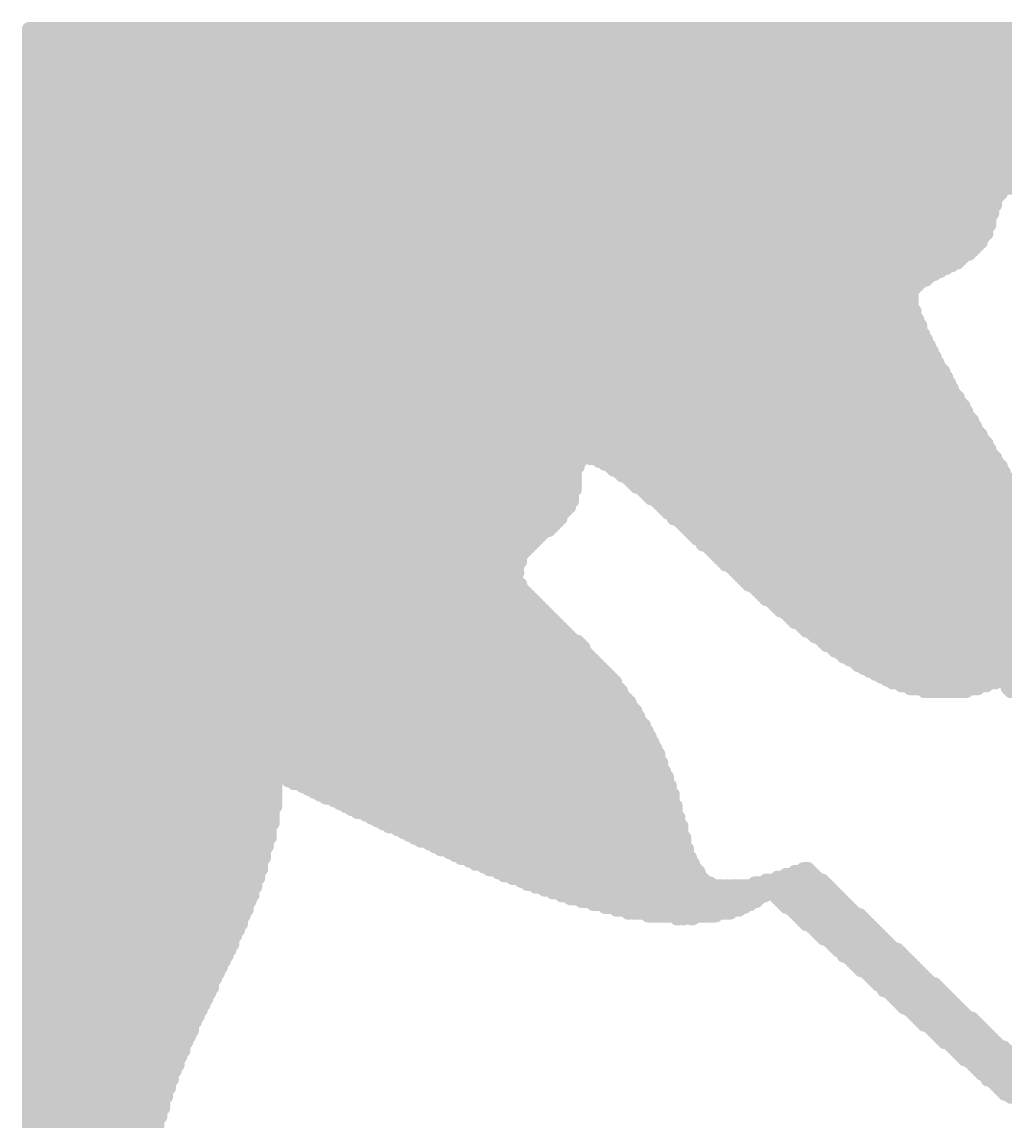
# Model space of a CAD drawing. Extents: x 0 to 224, y 0 to 219.
# Drawn here: x 11.029 to 14.498, y 40.98 to 44.861 of the extents above; entities that cross this region are included whole.
import ezdxf

# ---------------------------------------------------------------- set-up
doc = ezdxf.new("R2010")
doc.units = 0
doc.layers.add('2D_LINE_26', color=5, linetype='CONTINUOUS')

# ---------------------------------------------------------------- blocks, each defined once
blk = doc.blocks.new('SMOOTH_0$0508')
at = {"const_width": 0.0254}
blk.add_lwpolyline([(-0.0127, 0, 1), (0.0127, 0, 1)], format="xyb", close=True, dxfattribs=at)
blk = doc.blocks.new('DRAWING_1')
at = {"layer": '2D_LINE_26', "const_width": 0.0508}
for points in [[(-1.64592, 14.35608), (8.5598, 14.35608)], [(-1.64592, 14.34592), (8.5598, 14.34592)], [(-1.64592, 14.33576), (8.5598, 14.33576)], [(-1.64592, 14.3256), (8.5598, 14.3256)], [(-1.64592, 14.31544), (8.5598, 14.31544)], [(-1.64592, 14.30528), (8.5598, 14.30528)], [(-1.64592, 14.29512), (8.5598, 14.29512)], [(-1.64592, 14.28496), (8.5598, 14.28496)], [(-1.64592, 14.2748), (8.5598, 14.2748)], [(-1.64592, 14.26464), (8.5598, 14.26464)], [(-1.64592, 14.25448), (8.5598, 14.25448)], [(-1.64592, 14.24432), (8.5598, 14.24432)], [(-1.64592, 14.23416), (8.5598, 14.23416)], [(-1.64592, 14.224), (8.5598, 14.224)], [(-1.64592, 14.21384), (8.5598, 14.21384)], [(-1.64592, 14.20368), (8.5598, 14.20368)], [(-1.64592, 14.19352), (8.5598, 14.19352)], [(-1.64592, 14.18336), (8.5598, 14.18336)], [(-1.64592, 14.1732), (8.5598, 14.1732)], [(-1.64592, 14.16304), (8.5598, 14.16304)], [(-1.64592, 14.15288), (8.5598, 14.15288)], [(-1.64592, 14.14272), (8.5598, 14.14272)], [(-1.64592, 14.13256), (8.5598, 14.13256)], [(-1.64592, 14.1224), (8.5598, 14.1224)], [(-1.64592, 14.11224), (8.5598, 14.11224)], [(-1.64592, 14.10208), (8.5598, 14.10208)], [(-1.64592, 14.09192), (8.5598, 14.09192)], [(-1.64592, 14.08176), (8.5598, 14.08176)], [(-1.64592, 14.0716), (8.5598, 14.0716)], [(-1.64592, 14.06144), (8.5598, 14.06144)], [(-1.64592, 14.05128), (8.5598, 14.05128)], [(-1.64592, 14.04112), (8.5598, 14.04112)], [(-1.64592, 14.03096), (8.5598, 14.03096)], [(-1.64592, 14.0208), (8.5598, 14.0208)], [(-1.64592, 14.01064), (8.5598, 14.01064)], [(-1.64592, 14.00048), (8.5598, 14.00048)], [(-1.64592, 13.99032), (8.5598, 13.99032)], [(-1.64592, 13.98016), (8.5598, 13.98016)], [(-1.64592, 13.97), (3.51028, 13.97)], [(-1.64592, 13.95984), (3.48996, 13.95984)], [(-1.64592, 13.94968), (3.46964, 13.94968)], [(-1.64592, 13.93952), (3.45948, 13.93952)], [(-1.64592, 13.92936), (3.44932, 13.92936)], [(-1.64592, 13.9192), (3.43916, 13.9192)], [(-1.64592, 13.90904), (3.429, 13.90904)], [(-1.64592, 13.89888), (3.429, 13.89888)], [(-1.64592, 13.88872), (3.41884, 13.88872)], [(-1.64592, 13.87856), (3.40868, 13.87856)], [(-1.64592, 13.8684), (3.40868, 13.8684)], [(-1.64592, 13.85824), (3.39852, 13.85824)], [(-1.64592, 13.84808), (3.39852, 13.84808)], [(-1.64592, 13.83792), (3.38836, 13.83792)], [(-1.64592, 13.82776), (3.38836, 13.82776)], [(-1.64592, 13.8176), (3.3782, 13.8176)], [(-1.64592, 13.80744), (3.3782, 13.80744)], [(-1.64592, 13.79728), (3.3782, 13.79728)], [(-1.64592, 13.78712), (1.78308, 13.78712)], [(-1.64592, 13.77696), (1.78308, 13.77696)], [(-1.64592, 13.7668), (1.77292, 13.7668)], [(-1.64592, 13.75664), (1.76276, 13.75664)], [(-1.64592, 13.74648), (1.76276, 13.74648)], [(-1.64592, 13.73632), (1.76276, 13.73632)], [(-1.64592, 13.72616), (1.7526, 13.72616)], [(-1.64592, 13.716), (1.7526, 13.716)], [(-1.64592, 13.70584), (1.7526, 13.70584)], [(-1.64592, 13.69568), (1.74244, 13.69568)], [(-1.64592, 13.68552), (1.74244, 13.68552)], [(-1.64592, 13.67536), (1.74244, 13.67536)], [(-1.64592, 13.6652), (1.74244, 13.6652)], [(-1.64592, 13.65504), (1.73228, 13.65504)], [(-1.64592, 13.64488), (1.73228, 13.64488)], [(-1.64592, 13.63472), (1.73228, 13.63472)], [(-1.64592, 13.62456), (1.72212, 13.62456)], [(-1.64592, 13.6144), (1.71196, 13.6144)], [(-1.64592, 13.60424), (1.71196, 13.60424)], [(-1.64592, 13.59408), (1.7018, 13.59408)], [(-1.64592, 13.58392), (1.69164, 13.58392)], [(-1.64592, 13.57376), (1.68148, 13.57376)], [(-1.64592, 13.5636), (1.67132, 13.5636)], [(-1.64592, 13.55344), (1.651, 13.55344)], [(-1.64592, 13.54328), (1.64084, 13.54328)], [(-1.64592, 13.53312), (1.63068, 13.53312)], [(-1.64592, 13.52296), (1.61036, 13.52296)], [(-1.64592, 13.5128), (1.59004, 13.5128)], [(-1.64592, 13.50264), (1.56972, 13.50264)], [(-1.64592, 13.49248), (1.5494, 13.49248)], [(-1.64592, 13.48232), (1.52908, 13.48232)], [(-1.64592, 13.47216), (1.51892, 13.47216)], [(-1.64592, 13.462), (1.4986, 13.462)], [(-1.64592, 13.45184), (1.48844, 13.45184)], [(-1.64592, 13.44168), (1.47828, 13.44168)], [(-1.64592, 13.43152), (1.46812, 13.43152)], [(-1.64592, 13.42136), (1.46812, 13.42136)], [(-1.64592, 13.4112), (1.46812, 13.4112)], [(-1.64592, 13.40104), (1.46812, 13.40104)], [(-1.64592, 13.39088), (1.46812, 13.39088)], [(-1.64592, 13.38072), (1.46812, 13.38072)], [(-1.64592, 13.37056), (1.46812, 13.37056)], [(-1.64592, 13.3604), (1.47828, 13.3604)], [(-1.64592, 13.35024), (1.47828, 13.35024)], [(-1.64592, 13.34008), (1.47828, 13.34008)], [(-1.64592, 13.32992), (1.48844, 13.32992)], [(-1.64592, 13.31976), (1.48844, 13.31976)], [(-1.64592, 13.3096), (1.4986, 13.3096)], [(-1.64592, 13.29944), (1.4986, 13.29944)], [(-1.64592, 13.28928), (1.4986, 13.28928)], [(-1.64592, 13.27912), (1.50876, 13.27912)], [(-1.64592, 13.26896), (1.50876, 13.26896)], [(-1.64592, 13.2588), (1.51892, 13.2588)], [(-1.64592, 13.24864), (1.51892, 13.24864)], [(-1.64592, 13.23848), (1.52908, 13.23848)], [(-1.64592, 13.22832), (1.52908, 13.22832)], [(-1.64592, 13.21816), (1.53924, 13.21816)], [(-1.64592, 13.208), (1.53924, 13.208)], [(-1.64592, 13.19784), (1.5494, 13.19784)], [(-1.64592, 13.18768), (1.5494, 13.18768)], [(-1.64592, 13.17752), (1.55956, 13.17752)], [(-1.64592, 13.16736), (1.55956, 13.16736)], [(-1.64592, 13.1572), (1.56972, 13.1572)], [(-1.64592, 13.14704), (1.57988, 13.14704)], [(-1.64592, 13.13688), (1.57988, 13.13688)], [(-1.64592, 13.12672), (1.59004, 13.12672)], [(-1.64592, 13.11656), (1.59004, 13.11656)], [(-1.64592, 13.1064), (1.6002, 13.1064)], [(-1.64592, 13.09624), (1.6002, 13.09624)], [(-1.64592, 13.08608), (1.61036, 13.08608)], [(-1.64592, 13.07592), (1.61036, 13.07592)], [(-1.64592, 13.06576), (1.62052, 13.06576)], [(-1.64592, 13.0556), (1.63068, 13.0556)], [(-1.64592, 13.04544), (1.63068, 13.04544)], [(-1.64592, 13.03528), (1.64084, 13.03528)], [(-1.64592, 13.02512), (1.651, 13.02512)], [(-1.64592, 13.01496), (1.651, 13.01496)], [(-1.64592, 13.0048), (1.66116, 13.0048)], [(-1.64592, 12.99464), (1.66116, 12.99464)], [(-1.64592, 12.98448), (1.67132, 12.98448)], [(-1.64592, 12.97432), (1.68148, 12.97432)], [(-1.64592, 12.96416), (1.68148, 12.96416)], [(-1.64592, 12.954), (1.69164, 12.954)], [(-1.64592, 12.94384), (1.69164, 12.94384)], [(-1.64592, 12.93368), (1.7018, 12.93368)], [(-1.64592, 12.92352), (1.71196, 12.92352)], [(-1.64592, 12.91336), (1.71196, 12.91336)], [(-1.64592, 12.9032), (1.72212, 12.9032)], [(-1.64592, 12.89304), (1.73228, 12.89304)], [(-1.64592, 12.88288), (1.73228, 12.88288)], [(-1.64592, 12.87272), (1.74244, 12.87272)], [(-1.64592, 12.86256), (1.74244, 12.86256)], [(-1.64592, 12.8524), (1.7526, 12.8524)], [(-1.64592, 12.84224), (0.30988, 12.84224)], [(-1.64592, 12.83208), (0.29972, 12.83208)], [(-1.64592, 12.82192), (0.28956, 12.82192)], [(0.33528, 12.84224), (1.76276, 12.84224)], [(0.36576, 12.83208), (1.76276, 12.83208)], [(0.38608, 12.82192), (1.77292, 12.82192)], [(-1.64592, 12.81176), (0.28956, 12.81176)], [(-1.64592, 12.8016), (0.2794, 12.8016)], [(-1.64592, 12.79144), (0.2794, 12.79144)], [(0.4064, 12.81176), (1.78308, 12.81176)], [(0.41656, 12.8016), (1.78308, 12.8016)], [(0.43688, 12.79144), (1.79324, 12.79144)], [(-1.64592, 12.78128), (0.2794, 12.78128)], [(-1.64592, 12.77112), (0.2794, 12.77112)], [(-1.64592, 12.76096), (0.2794, 12.76096)], [(-1.64592, 12.7508), (0.2794, 12.7508)], [(0.44704, 12.78128), (1.79324, 12.78128)], [(0.46736, 12.77112), (1.8034, 12.77112)], [(0.47752, 12.76096), (1.81356, 12.76096)], [(0.48768, 12.7508), (1.81356, 12.7508)], [(-1.64592, 12.74064), (0.2794, 12.74064)], [(-1.64592, 12.73048), (0.2794, 12.73048)], [(-1.64592, 12.72032), (0.26924, 12.72032)], [(-1.64592, 12.71016), (0.26924, 12.71016)], [(0.49784, 12.74064), (1.82372, 12.74064)], [(0.51816, 12.73048), (1.82372, 12.73048)], [(0.52832, 12.72032), (1.83388, 12.72032)], [(0.53848, 12.71016), (1.84404, 12.71016)], [(-1.64592, 12.7), (0.26924, 12.7)], [(-1.64592, 12.68984), (0.26924, 12.68984)], [(-1.64592, 12.67968), (0.25908, 12.67968)], [(-1.64592, 12.66952), (0.25908, 12.66952)], [(0.54864, 12.7), (1.84404, 12.7)], [(0.56896, 12.68984), (1.8542, 12.68984)], [(0.57912, 12.67968), (1.8542, 12.67968)], [(0.58928, 12.66952), (1.86436, 12.66952)], [(-1.64592, 12.65936), (0.24892, 12.65936)], [(-1.64592, 12.6492), (0.23876, 12.6492)], [(-1.64592, 12.63904), (0.2286, 12.63904)], [(-1.64592, 12.62888), (0.2286, 12.62888)], [(0.59944, 12.65936), (1.87452, 12.65936)], [(0.6096, 12.6492), (1.87452, 12.6492)], [(0.62992, 12.63904), (1.88468, 12.63904)], [(0.62992, 12.62888), (1.89484, 12.62888)], [(-1.64592, 12.61872), (0.21844, 12.61872)], [(-1.64592, 12.60856), (0.20828, 12.60856)], [(-1.64592, 12.5984), (0.19812, 12.5984)], [(-1.64592, 12.58824), (0.18796, 12.58824)], [(0.65024, 12.61872), (1.89484, 12.61872)], [(0.6604, 12.60856), (1.89484, 12.60856)], [(0.67056, 12.5984), (1.905, 12.5984)], [(0.68072, 12.58824), (1.91516, 12.58824)], [(-1.64592, 12.57808), (0.16764, 12.57808)], [(-1.64592, 12.56792), (0.15748, 12.56792)], [(-1.64592, 12.55776), (0.14732, 12.55776)], [(0.69088, 12.57808), (1.91516, 12.57808)], [(0.70104, 12.56792), (1.92532, 12.56792)], [(0.7112, 12.55776), (1.92532, 12.55776)], [(-1.64592, 12.5476), (0.13716, 12.5476)], [(-1.64592, 12.53744), (0.127, 12.53744)], [(-1.64592, 12.52728), (0.11684, 12.52728)], [(-1.64592, 12.51712), (0.10668, 12.51712)], [(0.73152, 12.5476), (1.93548, 12.5476)], [(0.73152, 12.53744), (1.93548, 12.53744)], [(0.75184, 12.52728), (1.94564, 12.52728)], [(0.762, 12.51712), (1.94564, 12.51712)], [(-1.64592, 12.50696), (0.09652, 12.50696)], [(-1.64592, 12.4968), (0.08636, 12.4968)], [(-1.64592, 12.48664), (0.08636, 12.48664)], [(-1.64592, 12.47648), (0.08636, 12.47648)], [(0.77216, 12.50696), (1.9558, 12.50696)], [(0.78232, 12.4968), (1.96596, 12.4968)], [(0.79248, 12.48664), (1.96596, 12.48664)], [(0.80264, 12.47648), (1.97612, 12.47648)], [(-1.64592, 12.46632), (0.0762, 12.46632)], [(-1.64592, 12.45616), (0.0762, 12.45616)], [(-1.64592, 12.446), (0.06604, 12.446)], [(-1.64592, 12.43584), (0.0762, 12.43584)], [(0.8128, 12.46632), (1.97612, 12.46632)], [(0.83312, 12.45616), (1.98628, 12.45616)], [(0.84328, 12.446), (1.98628, 12.446)], [(0.85344, 12.43584), (1.99644, 12.43584)], [(-1.64592, 12.42568), (0.06604, 12.42568)], [(-1.64592, 12.41552), (0.06604, 12.41552)], [(-1.64592, 12.40536), (0.0762, 12.40536)], [(-1.64592, 12.3952), (0.08636, 12.3952)], [(0.8636, 12.42568), (1.99644, 12.42568)], [(0.87376, 12.41552), (2.0066, 12.41552)], [(0.88392, 12.40536), (2.0066, 12.40536)], [(0.89408, 12.3952), (2.0066, 12.3952)], [(-1.64592, 12.38504), (0.08636, 12.38504)], [(-1.64592, 12.37488), (0.09652, 12.37488)], [(-1.64592, 12.36472), (0.10668, 12.36472)], [(0.9144, 12.38504), (2.01676, 12.38504)], [(0.92456, 12.37488), (2.01676, 12.37488)], [(0.93472, 12.36472), (2.02692, 12.36472)], [(-1.64592, 12.35456), (0.11684, 12.35456)], [(-1.64592, 12.3444), (0.127, 12.3444)], [(-1.64592, 12.33424), (0.13716, 12.33424)], [(-1.64592, 12.32408), (0.14732, 12.32408)], [(0.94488, 12.35456), (2.02692, 12.35456)], [(0.95504, 12.3444), (2.03708, 12.3444)], [(0.97536, 12.33424), (2.03708, 12.33424)], [(0.98552, 12.32408), (2.04724, 12.32408)], [(-1.64592, 12.31392), (0.15748, 12.31392)], [(-1.64592, 12.30376), (0.16764, 12.30376)], [(-1.64592, 12.2936), (0.1778, 12.2936)], [(-1.64592, 12.28344), (0.18796, 12.28344)], [(0.99568, 12.31392), (2.04724, 12.31392)], [(1.00584, 12.30376), (2.0574, 12.30376)], [(1.02616, 12.2936), (2.0574, 12.2936)], [(1.03632, 12.28344), (2.0574, 12.28344)], [(-1.64592, 12.27328), (0.19812, 12.27328)], [(-1.64592, 12.26312), (0.20828, 12.26312)], [(-1.64592, 12.25296), (0.21844, 12.25296)], [(-1.64592, 12.2428), (0.2286, 12.2428)], [(1.04648, 12.27328), (2.0574, 12.27328)], [(1.05664, 12.26312), (2.06756, 12.26312)], [(1.07696, 12.25296), (2.06756, 12.25296)], [(1.08712, 12.2428), (2.06756, 12.2428)], [(-1.64592, 12.23264), (0.23876, 12.23264)], [(-1.64592, 12.22248), (0.24892, 12.22248)], [(-1.64592, 12.21232), (0.25908, 12.21232)], [(-1.64592, 12.20216), (0.26924, 12.20216)], [(1.09728, 12.23264), (2.07772, 12.23264)], [(1.1176, 12.22248), (2.07772, 12.22248)], [(1.12776, 12.21232), (2.07772, 12.21232)], [(1.14808, 12.20216), (2.07772, 12.20216)], [(-1.64592, 12.192), (0.28956, 12.192)], [(-1.64592, 12.18184), (0.29972, 12.18184)], [(-1.64592, 12.17168), (0.30988, 12.17168)], [(-1.64592, 12.16152), (0.30988, 12.16152)], [(1.15824, 12.192), (2.08788, 12.192)], [(1.1684, 12.18184), (2.08788, 12.18184)], [(1.18872, 12.17168), (2.08788, 12.17168)], [(1.19888, 12.16152), (2.08788, 12.16152)], [(-1.64592, 12.15136), (0.32004, 12.15136)], [(-1.64592, 12.1412), (0.3302, 12.1412)], [(-1.64592, 12.13104), (0.34036, 12.13104)], [(1.2192, 12.15136), (2.08788, 12.15136)], [(1.22936, 12.1412), (2.08788, 12.1412)], [(1.24968, 12.13104), (2.07772, 12.13104)], [(-1.64592, 12.12088), (0.35052, 12.12088)], [(-1.64592, 12.11072), (0.36068, 12.11072)], [(-1.64592, 12.10056), (0.37084, 12.10056)], [(-1.64592, 12.0904), (0.381, 12.0904)], [(1.27, 12.12088), (2.07772, 12.12088)], [(1.28016, 12.11072), (2.07772, 12.11072)], [(1.30048, 12.10056), (2.06756, 12.10056)], [(1.3208, 12.0904), (2.0574, 12.0904)], [(-1.64592, 12.08024), (0.39116, 12.08024)], [(-1.64592, 12.07008), (0.40132, 12.07008)], [(-1.64592, 12.05992), (0.41148, 12.05992)], [(-1.64592, 12.04976), (0.42164, 12.04976)], [(1.34112, 12.08024), (2.04724, 12.08024)], [(1.36144, 12.07008), (2.04724, 12.07008)], [(1.38176, 12.05992), (2.02692, 12.05992)], [(1.40208, 12.04976), (1.76276, 12.04976)], [(1.79832, 12.04976), (2.01676, 12.04976)], [(-1.64592, 12.0396), (0.42164, 12.0396)], [(-1.64592, 12.02944), (0.4318, 12.02944)], [(-1.64592, 12.01928), (0.44196, 12.01928)], [(-1.64592, 12.00912), (0.44196, 12.00912)], [(1.43256, 12.0396), (1.73228, 12.0396)], [(1.46304, 12.02944), (1.7018, 12.02944)], [(1.51384, 12.01928), (1.64084, 12.01928)], [(1.65608, 12.01928), (1.66116, 12.01928)], [(1.80848, 12.0396), (2.0066, 12.0396)], [(1.80848, 12.02944), (1.99644, 12.02944)], [(1.81864, 12.01928), (1.98628, 12.01928)], [(-1.64592, 11.99896), (0.45212, 11.99896)], [(-1.64592, 11.9888), (0.46228, 11.9888)], [(-1.64592, 11.97864), (0.47244, 11.97864)], [(-1.64592, 11.96848), (0.47244, 11.96848)], [(-1.64592, 11.95832), (0.4826, 11.95832)], [(-1.64592, 11.94816), (0.49276, 11.94816)], [(-1.64592, 11.938), (0.49276, 11.938)], [(-1.64592, 11.92784), (0.50292, 11.92784)], [(-1.64592, 11.91768), (0.50292, 11.91768)], [(-1.64592, 11.90752), (0.51308, 11.90752)], [(-1.64592, 11.89736), (0.52324, 11.89736)], [(-1.64592, 11.8872), (0.52324, 11.8872)], [(-1.64592, 11.87704), (0.5334, 11.87704)], [(-1.64592, 11.86688), (0.5334, 11.86688)], [(-1.64592, 11.85672), (0.54356, 11.85672)], [(-1.64592, 11.84656), (0.54356, 11.84656)], [(-1.64592, 11.8364), (0.55372, 11.8364)], [(-1.64592, 11.82624), (0.55372, 11.82624)], [(-1.64592, 11.81608), (0.56388, 11.81608)], [(-1.64592, 11.80592), (0.56388, 11.80592)], [(-1.64592, 11.79576), (0.57404, 11.79576)], [(-1.64592, 11.7856), (0.57404, 11.7856)], [(-1.64592, 11.77544), (0.57404, 11.77544)], [(-1.64592, 11.76528), (0.5842, 11.76528)], [(-1.64592, 11.75512), (0.5842, 11.75512)], [(-1.64592, 11.74496), (0.5842, 11.74496)], [(-1.64592, 11.7348), (0.59436, 11.7348)], [(-1.64592, 11.72464), (0.59436, 11.72464)], [(-1.64592, 11.71448), (-0.77724, 11.71448)], [(-1.64592, 11.70432), (-0.77724, 11.70432)], [(-0.75184, 11.71448), (0.60452, 11.71448)], [(-0.73152, 11.70432), (0.60452, 11.70432)], [(-1.64592, 11.69416), (-0.77724, 11.69416)], [(-1.64592, 11.684), (-0.77724, 11.684)], [(-1.64592, 11.67384), (-0.77724, 11.67384)], [(-1.64592, 11.66368), (-0.77724, 11.66368)], [(-0.7112, 11.69416), (0.60452, 11.69416)], [(-0.68072, 11.684), (0.61468, 11.684)], [(-0.6604, 11.67384), (0.61468, 11.67384)], [(-0.64008, 11.66368), (0.61468, 11.66368)], [(-1.64592, 11.65352), (-0.77724, 11.65352)], [(-1.64592, 11.64336), (-0.77724, 11.64336)], [(-1.64592, 11.6332), (-0.77724, 11.6332)], [(-1.64592, 11.62304), (-0.7874, 11.62304)], [(-0.61976, 11.65352), (0.62484, 11.65352)], [(-0.59944, 11.64336), (0.62484, 11.64336)], [(-0.56896, 11.6332), (0.62484, 11.6332)], [(-0.54864, 11.62304), (0.62484, 11.62304)], [(-1.64592, 11.61288), (-0.77724, 11.61288)], [(-1.64592, 11.60272), (-0.7874, 11.60272)], [(-1.64592, 11.59256), (-0.7874, 11.59256)], [(-1.64592, 11.5824), (-0.7874, 11.5824)], [(-0.52832, 11.61288), (0.635, 11.61288)], [(-0.508, 11.60272), (0.635, 11.60272)], [(-0.48768, 11.59256), (0.635, 11.59256)], [(-0.4572, 11.5824), (0.635, 11.5824)], [(-1.64592, 11.57224), (-0.7874, 11.57224)], [(-1.64592, 11.56208), (-0.7874, 11.56208)], [(-1.64592, 11.55192), (-0.7874, 11.55192)], [(-1.64592, 11.54176), (-0.79756, 11.54176)], [(-0.43688, 11.57224), (0.64516, 11.57224)], [(-0.41656, 11.56208), (0.64516, 11.56208)], [(-0.39624, 11.55192), (0.64516, 11.55192)], [(-0.37592, 11.54176), (0.65532, 11.54176)], [(-1.64592, 11.5316), (-0.79756, 11.5316)], [(-1.64592, 11.52144), (-0.79756, 11.52144)], [(-1.64592, 11.51128), (-0.79756, 11.51128)], [(-0.34544, 11.5316), (0.65532, 11.5316)], [(-0.32512, 11.52144), (0.65532, 11.52144)], [(-0.3048, 11.51128), (0.65532, 11.51128)], [(-1.64592, 11.50112), (-0.79756, 11.50112)], [(-1.64592, 11.49096), (-0.80772, 11.49096)], [(-1.64592, 11.4808), (-0.80772, 11.4808)], [(-1.64592, 11.47064), (-0.80772, 11.47064)], [(-0.28448, 11.50112), (0.66548, 11.50112)], [(-0.26416, 11.49096), (0.66548, 11.49096)], [(-0.23368, 11.4808), (0.66548, 11.4808)], [(-0.21336, 11.47064), (0.66548, 11.47064)], [(-1.64592, 11.46048), (-0.81788, 11.46048)], [(-1.64592, 11.45032), (-0.81788, 11.45032)], [(-1.64592, 11.44016), (-0.81788, 11.44016)], [(-1.64592, 11.43), (-0.81788, 11.43)], [(-0.19304, 11.46048), (0.67564, 11.46048)], [(-0.16256, 11.45032), (0.67564, 11.45032)], [(-0.14224, 11.44016), (0.67564, 11.44016)], [(-0.12192, 11.43), (0.6858, 11.43)], [(-1.64592, 11.41984), (-0.82804, 11.41984)], [(-1.64592, 11.40968), (-0.82804, 11.40968)], [(-1.64592, 11.39952), (-0.82804, 11.39952)], [(-1.64592, 11.38936), (-0.82804, 11.38936)], [(-0.09144, 11.41984), (0.6858, 11.41984)], [(-0.07112, 11.40968), (0.69596, 11.40968)], [(-0.04064, 11.39952), (0.69596, 11.39952)], [(-0.02032, 11.38936), (0.70612, 11.38936)], [(1.08712, 11.38936), (1.10236, 11.38936)], [(-1.64592, 11.3792), (-0.8382, 11.3792)], [(-1.64592, 11.36904), (-0.8382, 11.36904)], [(-1.64592, 11.35888), (-0.8382, 11.35888)], [(-1.64592, 11.34872), (-0.84836, 11.34872)], [(0.01016, 11.3792), (0.71628, 11.3792)], [(0.03048, 11.36904), (0.71628, 11.36904)], [(0.06096, 11.35888), (0.72644, 11.35888)], [(0.09144, 11.34872), (0.7366, 11.34872)], [(0.95504, 11.34872), (1.15316, 11.34872)], [(0.99568, 11.35888), (1.13284, 11.35888)], [(1.02616, 11.36904), (1.12268, 11.36904)], [(1.05664, 11.3792), (1.11252, 11.3792)], [(-1.64592, 11.33856), (-0.84836, 11.33856)], [(-1.64592, 11.3284), (-0.84836, 11.3284)], [(-1.64592, 11.31824), (-0.85852, 11.31824)], [(-1.64592, 11.30808), (-0.85852, 11.30808)], [(0.11176, 11.33856), (0.75692, 11.33856)], [(0.14224, 11.3284), (0.79756, 11.3284)], [(0.17272, 11.31824), (1.18364, 11.31824)], [(0.2032, 11.30808), (1.1938, 11.30808)], [(0.8128, 11.3284), (0.81788, 11.3284)], [(0.83312, 11.3284), (1.17348, 11.3284)], [(0.9144, 11.33856), (1.16332, 11.33856)], [(-1.64592, 11.29792), (-0.85852, 11.29792)], [(-1.64592, 11.28776), (-0.86868, 11.28776)], [(-1.64592, 11.2776), (-0.86868, 11.2776)], [(0.23368, 11.29792), (0.94996, 11.29792)], [(0.26416, 11.28776), (0.92964, 11.28776)], [(0.3048, 11.2776), (0.91948, 11.2776)], [(0.98552, 11.29792), (1.20396, 11.29792)], [(0.99568, 11.28776), (1.21412, 11.28776)], [(1.00584, 11.2776), (1.22428, 11.2776)], [(-1.64592, 11.26744), (-0.87884, 11.26744)], [(-1.64592, 11.25728), (-0.87884, 11.25728)], [(-1.64592, 11.24712), (-0.87884, 11.24712)], [(-1.64592, 11.23696), (-0.889, 11.23696)], [(0.34544, 11.26744), (0.89916, 11.26744)], [(0.38608, 11.25728), (0.87884, 11.25728)], [(0.42672, 11.24712), (0.85852, 11.24712)], [(0.46736, 11.23696), (0.47244, 11.23696)], [(0.48768, 11.23696), (0.82804, 11.23696)], [(1.016, 11.26744), (1.23444, 11.26744)], [(1.02616, 11.25728), (1.2446, 11.25728)], [(1.04648, 11.24712), (1.25476, 11.24712)], [(1.05664, 11.23696), (1.26492, 11.23696)], [(-1.64592, 11.2268), (-0.889, 11.2268)], [(-1.64592, 11.21664), (-0.89916, 11.21664)], [(-1.64592, 11.20648), (-0.89916, 11.20648)], [(-1.64592, 11.19632), (-0.89916, 11.19632)], [(0.53848, 11.2268), (0.77724, 11.2268)], [(0.64008, 11.21664), (0.64516, 11.21664)], [(0.6604, 11.21664), (0.66548, 11.21664)], [(0.69088, 11.21664), (0.69596, 11.21664)], [(1.0668, 11.2268), (1.28524, 11.2268)], [(1.07696, 11.21664), (1.2954, 11.21664)], [(1.08712, 11.20648), (1.30556, 11.20648)], [(1.09728, 11.19632), (1.31572, 11.19632)], [(-1.64592, 11.18616), (-0.90932, 11.18616)], [(-1.64592, 11.176), (-0.90932, 11.176)], [(-1.64592, 11.16584), (-0.91948, 11.16584)], [(-1.64592, 11.15568), (-0.91948, 11.15568)], [(1.1176, 11.18616), (1.32588, 11.18616)], [(1.12776, 11.176), (1.33604, 11.176)], [(1.13792, 11.16584), (1.3462, 11.16584)], [(1.14808, 11.15568), (1.35636, 11.15568)], [(-1.64592, 11.14552), (-0.92964, 11.14552)], [(-1.64592, 11.13536), (-0.92964, 11.13536)], [(-1.64592, 11.1252), (-0.92964, 11.1252)], [(-1.64592, 11.11504), (-0.9398, 11.11504)], [(1.15824, 11.14552), (1.36652, 11.14552)], [(1.17856, 11.13536), (1.37668, 11.13536)], [(1.18872, 11.1252), (1.38684, 11.1252)], [(1.19888, 11.11504), (1.397, 11.11504)], [(-1.64592, 11.10488), (-0.9398, 11.10488)], [(-1.64592, 11.09472), (-0.94996, 11.09472)], [(-1.64592, 11.08456), (-0.94996, 11.08456)], [(1.20904, 11.10488), (1.41732, 11.10488)], [(1.22936, 11.09472), (1.42748, 11.09472)], [(1.22936, 11.08456), (1.43764, 11.08456)], [(-1.64592, 11.0744), (-0.96012, 11.0744)], [(-1.64592, 11.06424), (-0.96012, 11.06424)], [(-1.64592, 11.05408), (-0.97028, 11.05408)], [(-1.64592, 11.04392), (-0.97028, 11.04392)], [(1.24968, 11.0744), (1.4478, 11.0744)], [(1.25984, 11.06424), (1.45796, 11.06424)], [(1.27, 11.05408), (1.46812, 11.05408)], [(1.28016, 11.04392), (1.47828, 11.04392)], [(-1.64592, 11.03376), (-0.98044, 11.03376)], [(-1.64592, 11.0236), (-0.98044, 11.0236)], [(-1.64592, 11.01344), (-0.9906, 11.01344)], [(-1.64592, 11.00328), (-0.9906, 11.00328)], [(1.29032, 11.03376), (1.48844, 11.03376)], [(1.31064, 11.0236), (1.4986, 11.0236)], [(1.3208, 11.01344), (1.50876, 11.01344)], [(1.33096, 11.00328), (1.51892, 11.00328)], [(-1.64592, 10.99312), (-1.00076, 10.99312)], [(-1.64592, 10.98296), (-1.00076, 10.98296)], [(-1.64592, 10.9728), (-1.00076, 10.9728)], [(-1.64592, 10.96264), (-1.01092, 10.96264)], [(1.34112, 10.99312), (1.52908, 10.99312)], [(1.35128, 10.98296), (1.5494, 10.98296)], [(1.3716, 10.9728), (1.55956, 10.9728)], [(1.3716, 10.96264), (1.56972, 10.96264)], [(-1.64592, 10.95248), (-1.01092, 10.95248)], [(-1.64592, 10.94232), (-1.02108, 10.94232)], [(-1.64592, 10.93216), (-1.02108, 10.93216)], [(-1.64592, 10.922), (-1.03124, 10.922)], [(1.39192, 10.95248), (1.57988, 10.95248)], [(1.40208, 10.94232), (1.59004, 10.94232)], [(1.41224, 10.93216), (1.6002, 10.93216)], [(1.4224, 10.922), (1.61036, 10.922)], [(-1.64592, 10.91184), (-1.03124, 10.91184)], [(-1.64592, 10.90168), (-1.0414, 10.90168)], [(-1.64592, 10.89152), (-1.0414, 10.89152)], [(-1.64592, 10.88136), (-1.05156, 10.88136)], [(1.43256, 10.91184), (1.62052, 10.91184)], [(1.44272, 10.90168), (1.63068, 10.90168)], [(1.46304, 10.89152), (1.64084, 10.89152)], [(1.4732, 10.88136), (1.651, 10.88136)], [(-1.64592, 10.8712), (-1.05156, 10.8712)], [(-1.64592, 10.86104), (-1.06172, 10.86104)], [(-1.64592, 10.85088), (-1.06172, 10.85088)], [(1.48336, 10.8712), (1.66116, 10.8712)], [(1.49352, 10.86104), (1.68148, 10.86104)], [(1.50368, 10.85088), (1.69164, 10.85088)], [(-1.64592, 10.84072), (-1.07188, 10.84072)], [(-1.64592, 10.83056), (-1.07188, 10.83056)], [(-1.64592, 10.8204), (-1.07188, 10.8204)], [(-1.64592, 10.81024), (-1.08204, 10.81024)], [(1.51384, 10.84072), (1.7018, 10.84072)], [(1.53416, 10.83056), (1.71196, 10.83056)], [(1.54432, 10.8204), (1.72212, 10.8204)], [(1.55448, 10.81024), (1.73228, 10.81024)], [(-1.64592, 10.80008), (-1.08204, 10.80008)], [(-1.64592, 10.78992), (-1.0922, 10.78992)], [(-1.64592, 10.77976), (-1.0922, 10.77976)], [(-1.64592, 10.7696), (-1.10236, 10.7696)], [(1.56464, 10.80008), (1.74244, 10.80008)], [(1.5748, 10.78992), (1.7526, 10.78992)], [(1.58496, 10.77976), (1.76276, 10.77976)], [(1.60528, 10.7696), (1.77292, 10.7696)], [(-1.64592, 10.75944), (-1.10236, 10.75944)], [(-1.64592, 10.74928), (-1.10236, 10.74928)], [(-1.64592, 10.73912), (-1.11252, 10.73912)], [(-1.64592, 10.72896), (-1.11252, 10.72896)], [(1.61544, 10.75944), (1.79324, 10.75944)], [(1.6256, 10.74928), (1.8034, 10.74928)], [(1.63576, 10.73912), (1.81356, 10.73912)], [(1.64592, 10.72896), (1.82372, 10.72896)], [(-1.64592, 10.7188), (-1.12268, 10.7188)], [(-1.64592, 10.70864), (-1.12268, 10.70864)], [(-1.64592, 10.69848), (-1.12268, 10.69848)], [(-1.64592, 10.68832), (-1.13284, 10.68832)], [(1.65608, 10.7188), (1.83388, 10.7188)], [(1.6764, 10.70864), (1.84404, 10.70864)], [(1.68656, 10.69848), (1.8542, 10.69848)], [(1.69672, 10.68832), (1.86436, 10.68832)], [(-1.64592, 10.67816), (-1.13284, 10.67816)], [(-1.64592, 10.668), (-1.143, 10.668)], [(-1.64592, 10.65784), (-1.143, 10.65784)], [(-1.64592, 10.64768), (-1.143, 10.64768)], [(1.70688, 10.67816), (1.87452, 10.67816)], [(1.71704, 10.668), (1.88468, 10.668)], [(1.73736, 10.65784), (1.905, 10.65784)], [(1.73736, 10.64768), (1.91516, 10.64768)], [(-1.64592, 10.63752), (-1.15316, 10.63752)], [(-1.64592, 10.62736), (-1.15316, 10.62736)], [(-1.64592, 10.6172), (-1.15316, 10.6172)], [(1.75768, 10.63752), (1.92532, 10.63752)], [(1.76784, 10.62736), (1.93548, 10.62736)], [(1.778, 10.6172), (1.94564, 10.6172)], [(-1.64592, 10.60704), (-1.16332, 10.60704)], [(-1.64592, 10.59688), (-1.16332, 10.59688)], [(-1.64592, 10.58672), (-1.16332, 10.58672)], [(-1.64592, 10.57656), (-1.17348, 10.57656)], [(1.78816, 10.60704), (1.9558, 10.60704)], [(1.79832, 10.59688), (1.96596, 10.59688)], [(1.81864, 10.58672), (1.97612, 10.58672)], [(-1.64592, 10.5664), (-1.17348, 10.5664)], [(-1.64592, 10.55624), (-1.17348, 10.55624)], [(-1.64592, 10.54608), (-1.17348, 10.54608)], [(-1.64592, 10.53592), (-1.18364, 10.53592)], [(-1.64592, 10.52576), (-1.18364, 10.52576)], [(-1.64592, 10.5156), (-1.18364, 10.5156)], [(-1.64592, 10.50544), (-1.1938, 10.50544)], [(-1.64592, 10.49528), (-1.1938, 10.49528)], [(-1.64592, 10.48512), (-1.1938, 10.48512)]]:
    blk.add_lwpolyline(points, dxfattribs=at)
at = {"layer": '2D_LINE_26'}
for p in [(-1.64592, 14.35608), (-1.64592, 14.34592), (-1.64592, 14.33576), (-1.64592, 14.3256), (-1.64592, 14.31544), (-1.64592, 14.30528), (-1.64592, 14.29512), (-1.64592, 14.28496), (-1.64592, 14.2748), (-1.64592, 14.26464), (-1.64592, 14.25448), (-1.64592, 14.24432), (-1.64592, 14.23416), (-1.64592, 14.224), (-1.64592, 14.21384), (-1.64592, 14.20368), (-1.64592, 14.19352), (-1.64592, 14.18336), (-1.64592, 14.1732), (-1.64592, 14.16304), (-1.64592, 14.15288), (-1.64592, 14.14272), (-1.64592, 14.13256), (-1.64592, 14.1224), (-1.64592, 14.11224), (-1.64592, 14.10208), (-1.64592, 14.09192), (-1.64592, 14.08176), (-1.64592, 14.0716), (-1.64592, 14.06144), (-1.64592, 14.05128), (-1.64592, 14.04112), (-1.64592, 14.03096), (-1.64592, 14.0208), (-1.64592, 14.01064), (-1.64592, 14.00048), (-1.64592, 13.99032), (-1.64592, 13.98016), (-1.64592, 13.97), (-1.64592, 13.95984), (-1.64592, 13.94968), (-1.64592, 13.93952), (-1.64592, 13.92936), (-1.64592, 13.9192), (-1.64592, 13.90904), (-1.64592, 13.89888), (-1.64592, 13.88872), (-1.64592, 13.87856), (-1.64592, 13.8684), (-1.64592, 13.85824), (-1.64592, 13.84808), (-1.64592, 13.83792), (-1.64592, 13.82776), (-1.64592, 13.8176), (-1.64592, 13.80744), (-1.64592, 13.79728), (-1.64592, 13.78712), (-1.64592, 13.77696), (-1.64592, 13.7668), (-1.64592, 13.75664), (1.76276, 13.75664), (1.77292, 13.7668), (1.78308, 13.78712), (1.78308, 13.77696), (-1.64592, 13.74648), (-1.64592, 13.73632), (-1.64592, 13.72616), (-1.64592, 13.716), (1.7526, 13.72616), (1.7526, 13.716), (1.76276, 13.74648), (1.76276, 13.73632), (-1.64592, 13.70584), (-1.64592, 13.69568), (-1.64592, 13.68552), (-1.64592, 13.67536), (1.74244, 13.69568), (1.74244, 13.68552), (1.74244, 13.67536), (1.7526, 13.70584), (-1.64592, 13.6652), (-1.64592, 13.65504), (-1.64592, 13.64488), (1.73228, 13.65504), (1.73228, 13.64488), (1.74244, 13.6652), (-1.64592, 13.63472), (-1.64592, 13.62456), (-1.64592, 13.6144), (-1.64592, 13.60424), (1.71196, 13.6144), (1.71196, 13.60424), (1.72212, 13.62456), (1.73228, 13.63472), (-1.64592, 13.59408), (-1.64592, 13.58392), (-1.64592, 13.57376), (-1.64592, 13.5636), (1.67132, 13.5636), (1.68148, 13.57376), (1.69164, 13.58392), (1.7018, 13.59408), (-1.64592, 13.55344), (-1.64592, 13.54328), (-1.64592, 13.53312), (-1.64592, 13.52296), (1.61036, 13.52296), (1.63068, 13.53312), (1.64084, 13.54328), (1.651, 13.55344), (-1.64592, 13.5128), (-1.64592, 13.50264), (-1.64592, 13.49248), (-1.64592, 13.48232), (1.52908, 13.48232), (1.5494, 13.49248), (1.56972, 13.50264), (1.59004, 13.5128), (-1.64592, 13.47216), (-1.64592, 13.462), (-1.64592, 13.45184), (1.48844, 13.45184), (1.4986, 13.462), (1.51892, 13.47216), (-1.64592, 13.44168), (-1.64592, 13.43152), (-1.64592, 13.42136), (-1.64592, 13.4112), (1.46812, 13.43152), (1.46812, 13.42136), (1.46812, 13.4112), (1.47828, 13.44168), (-1.64592, 13.40104), (-1.64592, 13.39088), (-1.64592, 13.38072), (-1.64592, 13.37056), (1.46812, 13.40104), (1.46812, 13.39088), (1.46812, 13.38072), (1.46812, 13.37056), (-1.64592, 13.3604), (-1.64592, 13.35024), (-1.64592, 13.34008), (-1.64592, 13.32992), (1.47828, 13.3604), (1.47828, 13.35024), (1.47828, 13.34008), (1.48844, 13.32992), (-1.64592, 13.31976), (-1.64592, 13.3096), (-1.64592, 13.29944), (-1.64592, 13.28928), (1.48844, 13.31976), (1.4986, 13.3096), (1.4986, 13.29944), (1.4986, 13.28928), (-1.64592, 13.27912), (-1.64592, 13.26896), (-1.64592, 13.2588), (-1.64592, 13.24864), (1.50876, 13.27912), (1.50876, 13.26896), (1.51892, 13.2588), (1.51892, 13.24864), (-1.64592, 13.23848), (-1.64592, 13.22832), (-1.64592, 13.21816), (1.52908, 13.23848), (1.52908, 13.22832), (1.53924, 13.21816), (-1.64592, 13.208), (-1.64592, 13.19784), (-1.64592, 13.18768), (-1.64592, 13.17752), (1.53924, 13.208), (1.5494, 13.19784), (1.5494, 13.18768), (1.55956, 13.17752), (-1.64592, 13.16736), (-1.64592, 13.1572), (-1.64592, 13.14704), (-1.64592, 13.13688), (1.55956, 13.16736), (1.56972, 13.1572), (1.57988, 13.14704), (1.57988, 13.13688), (-1.64592, 13.12672), (-1.64592, 13.11656), (-1.64592, 13.1064), (-1.64592, 13.09624), (1.59004, 13.12672), (1.59004, 13.11656), (1.6002, 13.1064), (1.6002, 13.09624), (-1.64592, 13.08608), (-1.64592, 13.07592), (-1.64592, 13.06576), (-1.64592, 13.0556), (1.61036, 13.08608), (1.61036, 13.07592), (1.62052, 13.06576), (1.63068, 13.0556), (-1.64592, 13.04544), (-1.64592, 13.03528), (-1.64592, 13.02512), (1.63068, 13.04544), (1.64084, 13.03528), (1.651, 13.02512), (-1.64592, 13.01496), (-1.64592, 13.0048), (-1.64592, 12.99464), (-1.64592, 12.98448), (1.651, 13.01496), (1.66116, 13.0048), (1.66116, 12.99464), (1.67132, 12.98448), (-1.64592, 12.97432), (-1.64592, 12.96416), (-1.64592, 12.954), (-1.64592, 12.94384), (1.68148, 12.97432), (1.68148, 12.96416), (1.69164, 12.954), (1.69164, 12.94384), (-1.64592, 12.93368), (-1.64592, 12.92352), (-1.64592, 12.91336), (-1.64592, 12.9032), (1.7018, 12.93368), (1.71196, 12.92352), (1.71196, 12.91336), (1.72212, 12.9032), (-1.64592, 12.89304), (-1.64592, 12.88288), (-1.64592, 12.87272), (-1.64592, 12.86256), (1.73228, 12.89304), (1.73228, 12.88288), (1.74244, 12.87272), (1.74244, 12.86256), (-1.64592, 12.8524), (-1.64592, 12.84224), (-1.64592, 12.83208), (-1.64592, 12.82192), (0.28956, 12.82192), (0.29972, 12.83208), (0.30988, 12.84224), (0.33528, 12.84224), (0.36576, 12.83208), (0.38608, 12.82192), (1.7526, 12.8524), (1.76276, 12.84224), (1.76276, 12.83208), (1.77292, 12.82192), (-1.64592, 12.81176), (-1.64592, 12.8016), (-1.64592, 12.79144), (0.2794, 12.8016), (0.2794, 12.79144), (0.28956, 12.81176), (0.4064, 12.81176), (0.41656, 12.8016), (0.43688, 12.79144), (1.78308, 12.81176), (1.78308, 12.8016), (1.79324, 12.79144), (-1.64592, 12.78128), (-1.64592, 12.77112), (-1.64592, 12.76096), (-1.64592, 12.7508), (0.2794, 12.78128), (0.2794, 12.77112), (0.2794, 12.76096), (0.2794, 12.7508), (0.44704, 12.78128), (0.46736, 12.77112), (0.47752, 12.76096), (0.48768, 12.7508), (1.79324, 12.78128), (1.8034, 12.77112), (1.81356, 12.76096), (1.81356, 12.7508), (-1.64592, 12.74064), (-1.64592, 12.73048), (-1.64592, 12.72032), (-1.64592, 12.71016), (0.26924, 12.72032), (0.26924, 12.71016), (0.2794, 12.74064), (0.2794, 12.73048), (0.49784, 12.74064), (0.51816, 12.73048), (0.52832, 12.72032), (0.53848, 12.71016), (1.82372, 12.74064), (1.82372, 12.73048), (-1.64592, 12.7), (-1.64592, 12.68984), (-1.64592, 12.67968), (-1.64592, 12.66952), (0.25908, 12.67968), (0.25908, 12.66952), (0.26924, 12.7), (0.26924, 12.68984), (0.54864, 12.7), (0.56896, 12.68984), (0.57912, 12.67968), (0.58928, 12.66952), (-1.64592, 12.65936), (-1.64592, 12.6492), (-1.64592, 12.63904), (-1.64592, 12.62888), (0.2286, 12.63904), (0.2286, 12.62888), (0.23876, 12.6492), (0.24892, 12.65936), (0.59944, 12.65936), (0.6096, 12.6492), (0.62992, 12.63904), (0.62992, 12.62888), (-1.64592, 12.61872), (-1.64592, 12.60856), (-1.64592, 12.5984), (-1.64592, 12.58824), (0.18796, 12.58824), (0.19812, 12.5984), (0.20828, 12.60856), (0.21844, 12.61872), (0.65024, 12.61872), (0.6604, 12.60856), (0.67056, 12.5984), (0.68072, 12.58824), (-1.64592, 12.57808), (-1.64592, 12.56792), (-1.64592, 12.55776), (0.14732, 12.55776), (0.15748, 12.56792), (0.16764, 12.57808), (0.69088, 12.57808), (0.70104, 12.56792), (0.7112, 12.55776), (-1.64592, 12.5476), (-1.64592, 12.53744), (-1.64592, 12.52728), (-1.64592, 12.51712), (0.10668, 12.51712), (0.11684, 12.52728), (0.127, 12.53744), (0.13716, 12.5476), (0.73152, 12.5476), (0.73152, 12.53744), (0.75184, 12.52728), (0.762, 12.51712), (-1.64592, 12.50696), (-1.64592, 12.4968), (-1.64592, 12.48664), (-1.64592, 12.47648), (0.08636, 12.4968), (0.08636, 12.48664), (0.08636, 12.47648), (0.09652, 12.50696), (0.77216, 12.50696), (0.78232, 12.4968), (0.79248, 12.48664), (0.80264, 12.47648), (-1.64592, 12.46632), (-1.64592, 12.45616), (-1.64592, 12.446), (-1.64592, 12.43584), (0.06604, 12.446), (0.0762, 12.46632), (0.0762, 12.45616), (0.0762, 12.43584), (0.8128, 12.46632), (0.83312, 12.45616), (0.84328, 12.446), (0.85344, 12.43584), (-1.64592, 12.42568), (-1.64592, 12.41552), (-1.64592, 12.40536), (-1.64592, 12.3952), (0.06604, 12.42568), (0.06604, 12.41552), (0.0762, 12.40536), (0.08636, 12.3952), (0.8636, 12.42568), (0.87376, 12.41552), (0.88392, 12.40536), (0.89408, 12.3952), (-1.64592, 12.38504), (-1.64592, 12.37488), (-1.64592, 12.36472), (0.08636, 12.38504), (0.09652, 12.37488), (0.10668, 12.36472), (0.9144, 12.38504), (0.92456, 12.37488), (0.93472, 12.36472), (-1.64592, 12.35456), (-1.64592, 12.3444), (-1.64592, 12.33424), (-1.64592, 12.32408), (0.11684, 12.35456), (0.127, 12.3444), (0.13716, 12.33424), (0.14732, 12.32408), (0.94488, 12.35456), (0.95504, 12.3444), (0.97536, 12.33424), (0.98552, 12.32408), (-1.64592, 12.31392), (-1.64592, 12.30376), (-1.64592, 12.2936), (-1.64592, 12.28344), (0.15748, 12.31392), (0.16764, 12.30376), (0.1778, 12.2936), (0.18796, 12.28344), (0.99568, 12.31392), (1.00584, 12.30376), (1.02616, 12.2936), (1.03632, 12.28344), (-1.64592, 12.27328), (-1.64592, 12.26312), (-1.64592, 12.25296), (-1.64592, 12.2428), (0.19812, 12.27328), (0.20828, 12.26312), (0.21844, 12.25296), (0.2286, 12.2428), (1.04648, 12.27328), (1.05664, 12.26312), (1.07696, 12.25296), (1.08712, 12.2428), (-1.64592, 12.23264), (-1.64592, 12.22248), (-1.64592, 12.21232), (-1.64592, 12.20216), (0.23876, 12.23264), (0.24892, 12.22248), (0.25908, 12.21232), (0.26924, 12.20216), (1.09728, 12.23264), (1.1176, 12.22248), (1.12776, 12.21232), (1.14808, 12.20216), (-1.64592, 12.192), (-1.64592, 12.18184), (-1.64592, 12.17168), (-1.64592, 12.16152), (0.28956, 12.192), (0.29972, 12.18184), (0.30988, 12.17168), (0.30988, 12.16152), (1.15824, 12.192), (1.1684, 12.18184), (1.18872, 12.17168), (1.19888, 12.16152), (-1.64592, 12.15136), (-1.64592, 12.1412), (-1.64592, 12.13104), (0.32004, 12.15136), (0.3302, 12.1412), (0.34036, 12.13104), (1.2192, 12.15136), (1.22936, 12.1412), (1.24968, 12.13104), (-1.64592, 12.12088), (-1.64592, 12.11072), (-1.64592, 12.10056), (-1.64592, 12.0904), (0.35052, 12.12088), (0.36068, 12.11072), (0.37084, 12.10056), (0.381, 12.0904), (1.27, 12.12088), (1.28016, 12.11072), (1.30048, 12.10056), (1.3208, 12.0904), (-1.64592, 12.08024), (-1.64592, 12.07008), (-1.64592, 12.05992), (-1.64592, 12.04976), (0.39116, 12.08024), (0.40132, 12.07008), (0.41148, 12.05992), (0.42164, 12.04976), (1.34112, 12.08024), (1.36144, 12.07008), (1.38176, 12.05992), (1.40208, 12.04976), (1.76276, 12.04976), (1.79832, 12.04976), (-1.64592, 12.0396), (-1.64592, 12.02944), (-1.64592, 12.01928), (-1.64592, 12.00912), (0.42164, 12.0396), (0.4318, 12.02944), (0.44196, 12.01928), (0.44196, 12.00912), (1.43256, 12.0396), (1.46304, 12.02944), (1.51384, 12.01928), (1.64084, 12.01928), (1.65608, 12.01928), (1.66116, 12.01928), (1.7018, 12.02944), (1.73228, 12.0396), (1.80848, 12.0396), (1.80848, 12.02944), (1.81864, 12.01928), (-1.64592, 11.99896), (-1.64592, 11.9888), (-1.64592, 11.97864), (-1.64592, 11.96848), (0.45212, 11.99896), (0.46228, 11.9888), (0.47244, 11.97864), (0.47244, 11.96848), (-1.64592, 11.95832), (-1.64592, 11.94816), (-1.64592, 11.938), (0.4826, 11.95832), (0.49276, 11.94816), (0.49276, 11.938), (-1.64592, 11.92784), (-1.64592, 11.91768), (-1.64592, 11.90752), (-1.64592, 11.89736), (0.50292, 11.92784), (0.50292, 11.91768), (0.51308, 11.90752), (0.52324, 11.89736), (-1.64592, 11.8872), (-1.64592, 11.87704), (-1.64592, 11.86688), (-1.64592, 11.85672), (0.52324, 11.8872), (0.5334, 11.87704), (0.5334, 11.86688), (0.54356, 11.85672), (-1.64592, 11.84656), (-1.64592, 11.8364), (-1.64592, 11.82624), (-1.64592, 11.81608), (0.54356, 11.84656), (0.55372, 11.8364), (0.55372, 11.82624), (0.56388, 11.81608), (-1.64592, 11.80592), (-1.64592, 11.79576), (-1.64592, 11.7856), (-1.64592, 11.77544), (0.56388, 11.80592), (0.57404, 11.79576), (0.57404, 11.7856), (0.57404, 11.77544), (-1.64592, 11.76528), (-1.64592, 11.75512), (-1.64592, 11.74496), (-1.64592, 11.7348), (0.5842, 11.76528), (0.5842, 11.75512), (0.5842, 11.74496), (0.59436, 11.7348), (-1.64592, 11.72464), (-1.64592, 11.71448), (-1.64592, 11.70432), (-0.77724, 11.71448), (-0.77724, 11.70432), (-0.75184, 11.71448), (-0.73152, 11.70432), (0.59436, 11.72464), (0.60452, 11.71448), (0.60452, 11.70432), (-1.64592, 11.69416), (-1.64592, 11.684), (-1.64592, 11.67384), (-1.64592, 11.66368), (-0.77724, 11.69416), (-0.77724, 11.684), (-0.77724, 11.67384), (-0.77724, 11.66368), (-0.7112, 11.69416), (-0.68072, 11.684), (-0.6604, 11.67384), (-0.64008, 11.66368), (0.60452, 11.69416), (0.61468, 11.684), (0.61468, 11.67384), (0.61468, 11.66368), (-1.64592, 11.65352), (-1.64592, 11.64336), (-1.64592, 11.6332), (-1.64592, 11.62304), (-0.7874, 11.62304), (-0.77724, 11.65352), (-0.77724, 11.64336), (-0.77724, 11.6332), (-0.61976, 11.65352), (-0.59944, 11.64336), (-0.56896, 11.6332), (-0.54864, 11.62304), (0.62484, 11.65352), (0.62484, 11.64336), (0.62484, 11.6332), (0.62484, 11.62304), (-1.64592, 11.61288), (-1.64592, 11.60272), (-1.64592, 11.59256), (-1.64592, 11.5824), (-0.7874, 11.60272), (-0.7874, 11.59256), (-0.7874, 11.5824), (-0.77724, 11.61288), (-0.52832, 11.61288), (-0.508, 11.60272), (-0.48768, 11.59256), (-0.4572, 11.5824), (0.635, 11.61288), (0.635, 11.60272), (0.635, 11.59256), (0.635, 11.5824), (-1.64592, 11.57224), (-1.64592, 11.56208), (-1.64592, 11.55192), (-1.64592, 11.54176), (-0.79756, 11.54176), (-0.7874, 11.57224), (-0.7874, 11.56208), (-0.7874, 11.55192), (-0.43688, 11.57224), (-0.41656, 11.56208), (-0.39624, 11.55192), (-0.37592, 11.54176), (0.64516, 11.57224), (0.64516, 11.56208), (0.64516, 11.55192), (0.65532, 11.54176), (-1.64592, 11.5316), (-1.64592, 11.52144), (-1.64592, 11.51128), (-0.79756, 11.5316), (-0.79756, 11.52144), (-0.79756, 11.51128), (-0.34544, 11.5316), (-0.32512, 11.52144), (-0.3048, 11.51128), (0.65532, 11.5316), (0.65532, 11.52144), (0.65532, 11.51128), (-1.64592, 11.50112), (-1.64592, 11.49096), (-1.64592, 11.4808), (-1.64592, 11.47064), (-0.80772, 11.49096), (-0.80772, 11.4808), (-0.80772, 11.47064), (-0.79756, 11.50112), (-0.28448, 11.50112), (-0.26416, 11.49096), (-0.23368, 11.4808), (-0.21336, 11.47064), (0.66548, 11.50112), (0.66548, 11.49096), (0.66548, 11.4808), (0.66548, 11.47064), (-1.64592, 11.46048), (-1.64592, 11.45032), (-1.64592, 11.44016), (-1.64592, 11.43), (-0.81788, 11.46048), (-0.81788, 11.45032), (-0.81788, 11.44016), (-0.81788, 11.43), (-0.19304, 11.46048), (-0.16256, 11.45032), (-0.14224, 11.44016), (-0.12192, 11.43), (0.67564, 11.46048), (0.67564, 11.45032), (0.67564, 11.44016), (0.6858, 11.43), (-1.64592, 11.41984), (-1.64592, 11.40968), (-1.64592, 11.39952), (-1.64592, 11.38936), (-0.82804, 11.41984), (-0.82804, 11.40968), (-0.82804, 11.39952), (-0.82804, 11.38936), (-0.09144, 11.41984), (-0.07112, 11.40968), (-0.04064, 11.39952), (-0.02032, 11.38936), (0.6858, 11.41984), (0.69596, 11.40968), (0.69596, 11.39952), (0.70612, 11.38936), (1.08712, 11.38936), (1.10236, 11.38936), (-1.64592, 11.3792), (-1.64592, 11.36904), (-1.64592, 11.35888), (-1.64592, 11.34872), (-0.84836, 11.34872), (-0.8382, 11.3792), (-0.8382, 11.36904), (-0.8382, 11.35888), (0.01016, 11.3792), (0.03048, 11.36904), (0.06096, 11.35888), (0.09144, 11.34872), (0.71628, 11.3792), (0.71628, 11.36904), (0.72644, 11.35888), (0.7366, 11.34872), (0.95504, 11.34872), (0.99568, 11.35888), (1.02616, 11.36904), (1.05664, 11.3792), (1.11252, 11.3792), (1.12268, 11.36904), (1.13284, 11.35888), (1.15316, 11.34872), (-1.64592, 11.33856), (-1.64592, 11.3284), (-1.64592, 11.31824), (-1.64592, 11.30808), (-0.85852, 11.31824), (-0.85852, 11.30808), (-0.84836, 11.33856), (-0.84836, 11.3284), (0.11176, 11.33856), (0.14224, 11.3284), (0.17272, 11.31824), (0.2032, 11.30808), (0.75692, 11.33856), (0.79756, 11.3284), (0.8128, 11.3284), (0.81788, 11.3284), (0.83312, 11.3284), (0.9144, 11.33856), (1.16332, 11.33856), (1.17348, 11.3284), (1.18364, 11.31824), (1.1938, 11.30808), (-1.64592, 11.29792), (-1.64592, 11.28776), (-1.64592, 11.2776), (-0.86868, 11.28776), (-0.86868, 11.2776), (-0.85852, 11.29792), (0.23368, 11.29792), (0.26416, 11.28776), (0.3048, 11.2776), (0.91948, 11.2776), (0.92964, 11.28776), (0.94996, 11.29792), (0.98552, 11.29792), (0.99568, 11.28776), (1.00584, 11.2776), (1.20396, 11.29792), (1.21412, 11.28776), (1.22428, 11.2776), (-1.64592, 11.26744), (-1.64592, 11.25728), (-1.64592, 11.24712), (-1.64592, 11.23696), (-0.889, 11.23696), (-0.87884, 11.26744), (-0.87884, 11.25728), (-0.87884, 11.24712), (0.34544, 11.26744), (0.38608, 11.25728), (0.42672, 11.24712), (0.46736, 11.23696), (0.47244, 11.23696), (0.48768, 11.23696), (0.82804, 11.23696), (0.85852, 11.24712), (0.87884, 11.25728), (0.89916, 11.26744), (1.016, 11.26744), (1.02616, 11.25728), (1.04648, 11.24712), (1.05664, 11.23696), (1.23444, 11.26744), (1.2446, 11.25728), (1.25476, 11.24712), (1.26492, 11.23696), (-1.64592, 11.2268), (-1.64592, 11.21664), (-1.64592, 11.20648), (-1.64592, 11.19632), (-0.89916, 11.21664), (-0.89916, 11.20648), (-0.89916, 11.19632), (-0.889, 11.2268), (0.53848, 11.2268), (0.64008, 11.21664), (0.64516, 11.21664), (0.6604, 11.21664), (0.66548, 11.21664), (0.69088, 11.21664), (0.69596, 11.21664), (0.77724, 11.2268), (1.0668, 11.2268), (1.07696, 11.21664), (1.08712, 11.20648), (1.09728, 11.19632), (1.28524, 11.2268), (1.2954, 11.21664), (1.30556, 11.20648), (1.31572, 11.19632), (-1.64592, 11.18616), (-1.64592, 11.176), (-1.64592, 11.16584), (-1.64592, 11.15568), (-0.91948, 11.16584), (-0.91948, 11.15568), (-0.90932, 11.18616), (-0.90932, 11.176), (1.1176, 11.18616), (1.12776, 11.176), (1.13792, 11.16584), (1.14808, 11.15568), (1.32588, 11.18616), (1.33604, 11.176), (1.3462, 11.16584), (1.35636, 11.15568), (-1.64592, 11.14552), (-1.64592, 11.13536), (-1.64592, 11.1252), (-1.64592, 11.11504), (-0.9398, 11.11504), (-0.92964, 11.14552), (-0.92964, 11.13536), (-0.92964, 11.1252), (1.15824, 11.14552), (1.17856, 11.13536), (1.18872, 11.1252), (1.19888, 11.11504), (1.36652, 11.14552), (1.37668, 11.13536), (1.38684, 11.1252), (1.397, 11.11504), (-1.64592, 11.10488), (-1.64592, 11.09472), (-1.64592, 11.08456), (-0.94996, 11.09472), (-0.94996, 11.08456), (-0.9398, 11.10488), (1.20904, 11.10488), (1.22936, 11.09472), (1.22936, 11.08456), (1.41732, 11.10488), (1.42748, 11.09472), (1.43764, 11.08456), (-1.64592, 11.0744), (-1.64592, 11.06424), (-1.64592, 11.05408), (-1.64592, 11.04392), (-0.97028, 11.05408), (-0.97028, 11.04392), (-0.96012, 11.0744), (-0.96012, 11.06424), (1.24968, 11.0744), (1.25984, 11.06424), (1.27, 11.05408), (1.28016, 11.04392), (1.4478, 11.0744), (1.45796, 11.06424), (1.46812, 11.05408), (1.47828, 11.04392), (-1.64592, 11.03376), (-1.64592, 11.0236), (-1.64592, 11.01344), (-1.64592, 11.00328), (-0.9906, 11.01344), (-0.9906, 11.00328), (-0.98044, 11.03376), (-0.98044, 11.0236), (1.29032, 11.03376), (1.31064, 11.0236), (1.3208, 11.01344), (1.33096, 11.00328), (1.48844, 11.03376), (1.4986, 11.0236), (1.50876, 11.01344), (1.51892, 11.00328), (-1.64592, 10.99312), (-1.64592, 10.98296), (-1.64592, 10.9728), (-1.64592, 10.96264), (-1.01092, 10.96264), (-1.00076, 10.99312), (-1.00076, 10.98296), (-1.00076, 10.9728), (1.34112, 10.99312), (1.35128, 10.98296), (1.3716, 10.9728), (1.3716, 10.96264), (1.52908, 10.99312), (1.5494, 10.98296), (1.55956, 10.9728), (1.56972, 10.96264), (-1.64592, 10.95248), (-1.64592, 10.94232), (-1.64592, 10.93216), (-1.64592, 10.922), (-1.03124, 10.922), (-1.02108, 10.94232), (-1.02108, 10.93216), (-1.01092, 10.95248), (1.39192, 10.95248), (1.40208, 10.94232), (1.41224, 10.93216), (1.4224, 10.922), (1.57988, 10.95248), (1.59004, 10.94232), (1.6002, 10.93216), (1.61036, 10.922), (-1.64592, 10.91184), (-1.64592, 10.90168), (-1.64592, 10.89152), (-1.64592, 10.88136), (-1.05156, 10.88136), (-1.0414, 10.90168), (-1.0414, 10.89152), (-1.03124, 10.91184), (1.43256, 10.91184), (1.44272, 10.90168), (1.46304, 10.89152), (1.4732, 10.88136), (1.62052, 10.91184), (1.63068, 10.90168), (1.64084, 10.89152), (1.651, 10.88136), (-1.64592, 10.8712), (-1.64592, 10.86104), (-1.64592, 10.85088), (-1.06172, 10.86104), (-1.06172, 10.85088), (-1.05156, 10.8712), (1.48336, 10.8712), (1.49352, 10.86104), (1.50368, 10.85088), (1.66116, 10.8712), (1.68148, 10.86104), (1.69164, 10.85088), (-1.64592, 10.84072), (-1.64592, 10.83056), (-1.64592, 10.8204), (-1.64592, 10.81024), (-1.08204, 10.81024), (-1.07188, 10.84072), (-1.07188, 10.83056), (-1.07188, 10.8204), (1.51384, 10.84072), (1.53416, 10.83056), (1.54432, 10.8204), (1.55448, 10.81024), (1.7018, 10.84072), (1.71196, 10.83056), (1.72212, 10.8204), (1.73228, 10.81024), (-1.64592, 10.80008), (-1.64592, 10.78992), (-1.64592, 10.77976), (-1.64592, 10.7696), (-1.10236, 10.7696), (-1.0922, 10.78992), (-1.0922, 10.77976), (-1.08204, 10.80008), (1.56464, 10.80008), (1.5748, 10.78992), (1.58496, 10.77976), (1.60528, 10.7696), (1.74244, 10.80008), (1.7526, 10.78992), (1.76276, 10.77976), (1.77292, 10.7696), (-1.64592, 10.75944), (-1.64592, 10.74928), (-1.64592, 10.73912), (-1.64592, 10.72896), (-1.11252, 10.73912), (-1.11252, 10.72896), (-1.10236, 10.75944), (-1.10236, 10.74928), (1.61544, 10.75944), (1.6256, 10.74928), (1.63576, 10.73912), (1.64592, 10.72896), (1.79324, 10.75944), (1.8034, 10.74928), (1.81356, 10.73912), (1.82372, 10.72896), (-1.64592, 10.7188), (-1.64592, 10.70864), (-1.64592, 10.69848), (-1.64592, 10.68832), (-1.13284, 10.68832), (-1.12268, 10.7188), (-1.12268, 10.70864), (-1.12268, 10.69848), (1.65608, 10.7188), (1.6764, 10.70864), (1.68656, 10.69848), (1.69672, 10.68832), (-1.64592, 10.67816), (-1.64592, 10.668), (-1.64592, 10.65784), (-1.64592, 10.64768), (-1.143, 10.668), (-1.143, 10.65784), (-1.143, 10.64768), (-1.13284, 10.67816), (1.70688, 10.67816), (1.71704, 10.668), (1.73736, 10.65784), (1.73736, 10.64768), (-1.64592, 10.63752), (-1.64592, 10.62736), (-1.64592, 10.6172), (-1.15316, 10.63752), (-1.15316, 10.62736), (-1.15316, 10.6172), (1.75768, 10.63752), (1.76784, 10.62736), (1.778, 10.6172), (-1.64592, 10.60704), (-1.64592, 10.59688), (-1.64592, 10.58672), (-1.64592, 10.57656), (-1.17348, 10.57656), (-1.16332, 10.60704), (-1.16332, 10.59688), (-1.16332, 10.58672), (1.78816, 10.60704), (1.79832, 10.59688), (1.81864, 10.58672), (-1.64592, 10.5664), (-1.64592, 10.55624), (-1.64592, 10.54608), (-1.64592, 10.53592), (-1.18364, 10.53592), (-1.17348, 10.5664), (-1.17348, 10.55624), (-1.17348, 10.54608), (-1.64592, 10.52576), (-1.64592, 10.5156), (-1.64592, 10.50544), (-1.64592, 10.49528), (-1.1938, 10.50544), (-1.1938, 10.49528), (-1.18364, 10.52576), (-1.18364, 10.5156), (-1.64592, 10.48512), (-1.1938, 10.48512)]:
    blk.add_blockref('SMOOTH_0$0508', p, dxfattribs=at)

msp = doc.modelspace()

# ---------------------------------------------------------------- block references
msp.add_blockref('DRAWING_1', (12.7, 30.48))

doc.saveas('drawing.dxf')
